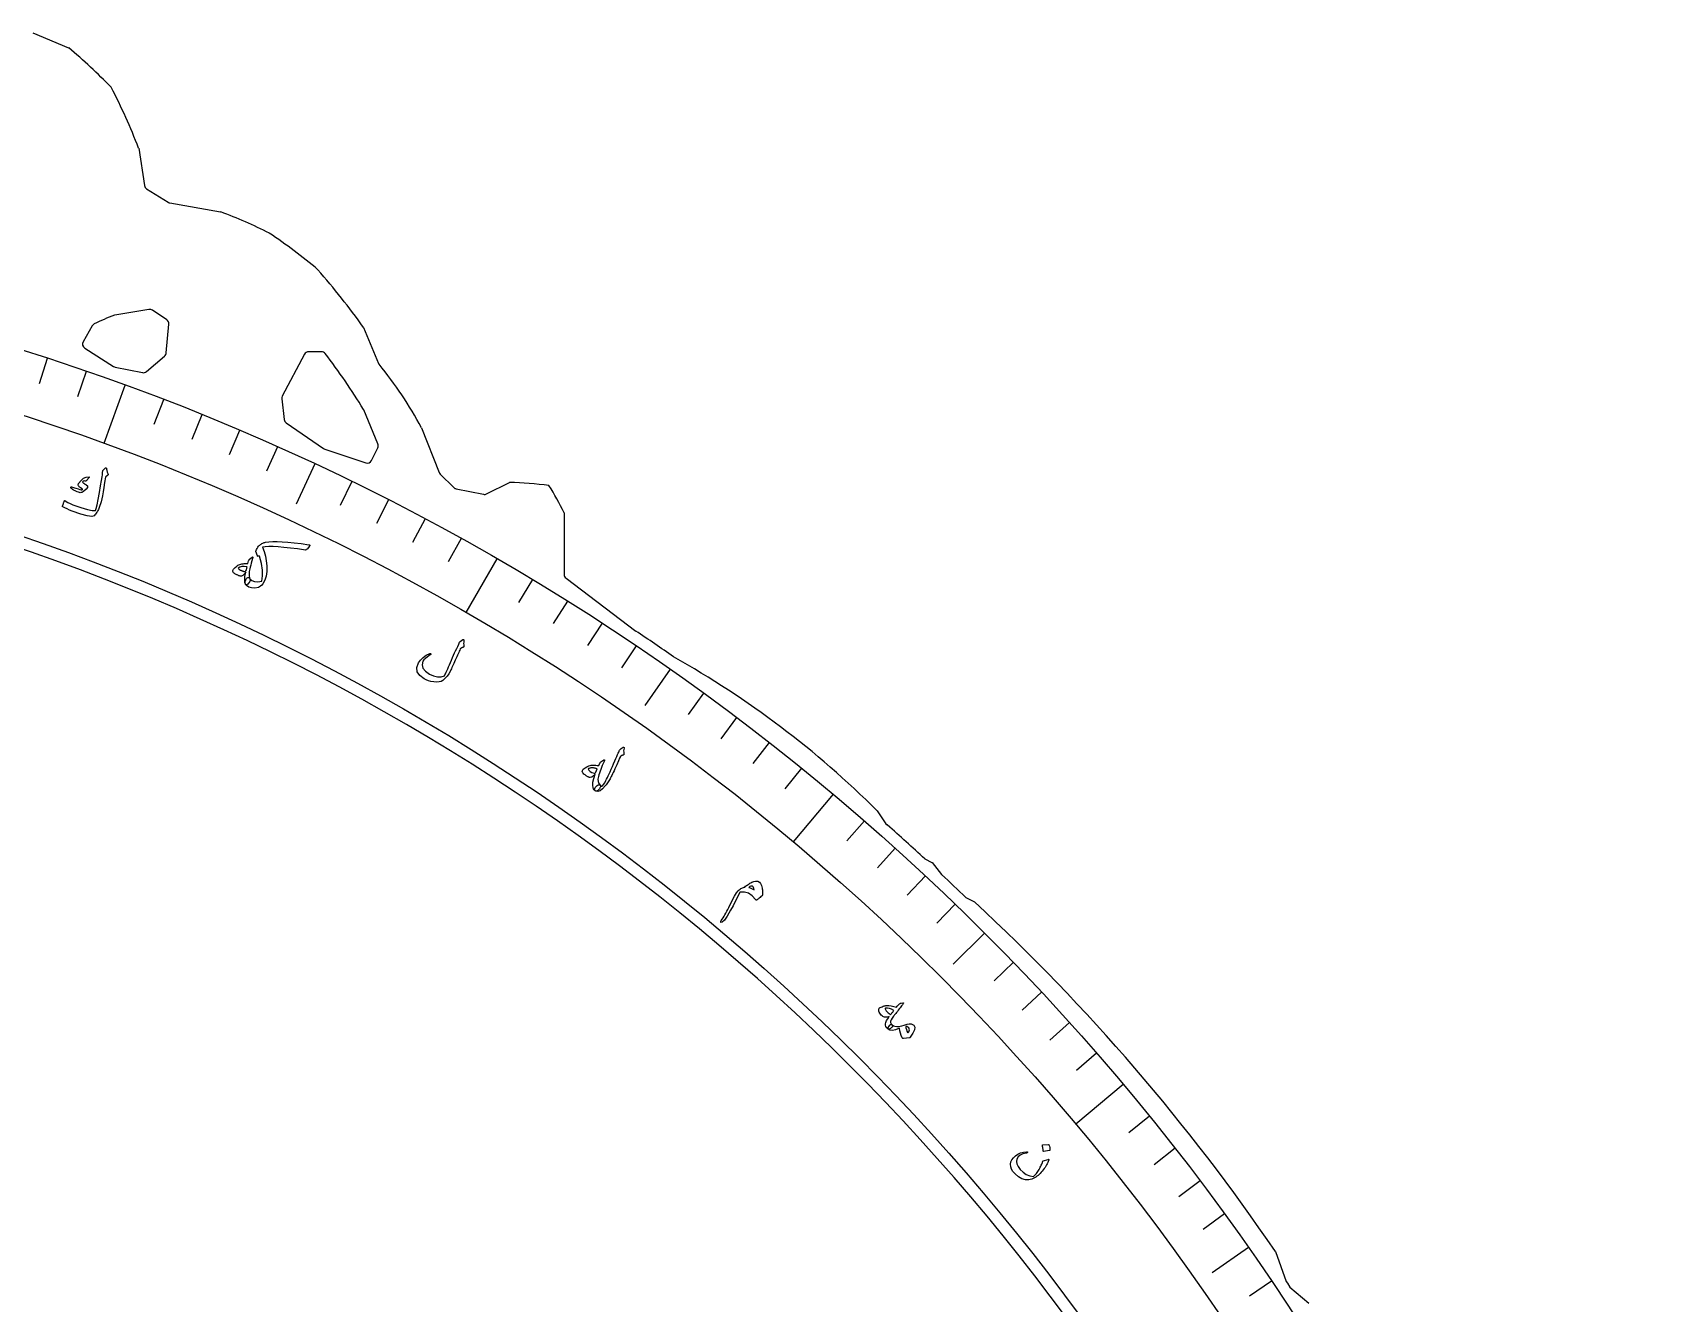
# Model space of a CAD drawing. Header units: millimetres. Extents: x -75 to 75, y -75 to 98.
# Drawn here: x 22.6 to 74.6, y 41 to 81.3 of the extents above; entities that cross this region are included whole.
import ezdxf

# ---------------------------------------------------------------- set-up
doc = ezdxf.new("R2010")
doc.units = ezdxf.units.MM
for name, color, linetype in [('CUT_INNER', 6, 'Continuous'), ('CUT_OUTER', 1, 'Continuous'), ('ENGRAVE', 7, 'Continuous'), ('ENGRAVE_FINE', 8, 'Continuous'), ('TEXT', 5, 'Continuous')]:
    doc.layers.add(name, color=color, linetype=linetype)

msp = doc.modelspace()

# ---------------------------------------------------------------- linework, layer by layer
at = {"layer": 'CUT_INNER'}
for points in [[(26.2807, 72.5205), (25.2013, 72.3405), (25.1838, 72.3365)], [(26.8433, 72.1942), (26.3886, 72.4973)], [(24.4843, 72.0051), (24.1948, 71.4987)], [(26.827, 71.1464), (26.9094, 72.0559)], [(24.2445, 71.2977), (25.1599, 70.7153)], [(26.2027, 70.5551), (26.7753, 71.0461)], [(31.2094, 71.1023), (30.5039, 69.7792)], [(31.7509, 71.1817), (31.3418, 71.1817)], [(25.211, 70.6948), (26.0756, 70.5218)], [(30.4874, 69.6901), (30.5692, 69.0329)], [(33.5376, 68.2594), (33.0884, 69.3375), (33.0818, 69.3514)], [(30.6327, 68.9281), (31.8124, 68.1114)], [(31.8503, 68.0925), (33.1511, 67.6589)], [(33.3327, 67.734), (33.5332, 68.1346)]]:
    msp.add_lwpolyline(points, dxfattribs=at)
for centre, radius, start, end in [((27.1141, 66.9348), 5.7362, 109.66488, 116.6303), ((26.3054, 72.3725), 0.15, 56.30993, 99.46835), ((24.6145, 71.9307), 0.15, 118.47723, 150.24139), ((26.7601, 72.0694), 0.15, 354.82021, 56.30993), ((24.325, 71.4243), 0.15, 150.24139, 237.53406), ((26.6776, 71.16), 0.15, 310.61704, 354.82021), ((31.3418, 71.0317), 0.15, 90, 151.93215), ((31.7509, 71.0317), 0.15, 39.94989, 90), ((15.3042, 58.4893), 20.8333, 31.4247, 37.34831), ((25.2404, 70.8418), 0.15, 237.53406, 258.69007), ((26.105, 70.6689), 0.15, 258.69007, 310.61704), ((30.6362, 69.7086), 0.15, 151.93215, 187.09758), ((30.7181, 69.0514), 0.15, 187.09758, 235.30841), ((0.0001, -0.0002), 68.6249, 92.275813, 359.648624), ((0.0006, 0.0002), 68.6244, 359.648245, 87.724729), ((33.3991, 68.2017), 0.15, 333.40523, 22.61722), ((31.8978, 68.2348), 0.15, 235.30841, 251.56505), ((33.1986, 67.8012), 0.15, 251.56505, 333.40523)]:
    msp.add_arc(centre, radius, start, end, dxfattribs=at)
at = {"layer": 'CUT_OUTER'}
for points in [[(22.6006, 81.2883), (23.7359, 80.8153), (23.7389, 80.8139)], [(25.9544, 77.6355), (25.955, 77.6322), (26.1368, 76.4509)], [(26.2055, 76.3466), (26.8928, 75.917)], [(26.9462, 75.8964), (28.5504, 75.6135), (28.5547, 75.6125)], [(33.0824, 71.9527), (33.0838, 71.9496), (33.5584, 70.8097), (33.5646, 70.7966), (33.5721, 70.7841)], [(34.9139, 68.7699), (35.4785, 67.3577)], [(35.5118, 67.3072), (35.9402, 66.8795)], [(36.0167, 66.8386), (36.8847, 66.6649)], [(36.9813, 66.6778), (37.7025, 67.0387), (37.7055, 67.0401)], [(39.4393, 66.0765), (39.4395, 66.0727), (39.4395, 64.1282)], [(39.4989, 64.0087), (41.7102, 62.3317)], [(49.3604, 56.6369), (49.3625, 56.634), (49.6345, 56.2262), (49.6812, 56.1852)], [(50.8669, 55.1135), (51.0909, 55.0016), (51.0944, 54.9996), (51.097, 54.9966), (51.4025, 54.6147)], [(52.1657, 53.8859), (52.4394, 53.749), (52.4429, 53.7471)], [(61.9791, 42.6696), (61.9806, 42.666), (62.3249, 41.7203), (62.3602, 41.6678), (62.4421, 41.5444), (63.036, 41.0351), (63.0388, 41.0324)]]:
    msp.add_lwpolyline(points, dxfattribs=at)
for centre, radius, start, end in [((10.2893, 64.9732), 20.7803, 44.59235, 49.6669), ((6.2857, 69.943), 21.1194, 21.36062, 27.09487), ((26.285, 76.4738), 0.15, 188.74874, 237.9896), ((26.9723, 76.0442), 0.15, 237.9896, 259.99801), ((23.6761, 62.3617), 14.1203, 62.95761, 69.78757), ((20.8863, 61.0498), 16.6645, 49.82429, 56.45136), ((11.0422, 56.0323), 27.1888, 35.84188, 40.75735), ((24.5788, 63.3389), 11.6752, 27.7216, 39.62052), ((35.6178, 67.4133), 0.15, 201.79115, 225.04459), ((36.0461, 66.9857), 0.15, 225.04459, 258.68149), ((36.9142, 66.8119), 0.15, 258.68149, 296.58736), ((37.2629, 53.1587), 13.8885, 82.98984, 88.17353), ((30.4548, 61.654), 10.014, 26.20759, 31.88335), ((39.5895, 64.1282), 0.15, 180, 232.82371), ((2.586, 3.7964), 70.4065, 55.061525, 56.241824), ((28.2865, 35.4586), 29.8769, 45.14149, 60.70019), ((2.324, 2.596), 71.5158, 47.252221, 48.532753), ((4.7593, 5.0083), 68.091, 45.875334, 46.763345), ((8.7541, 6.4935), 64.3554, 34.203333, 47.24477)]:
    msp.add_arc(centre, radius, start, end, dxfattribs=at)
at = {"layer": 'ENGRAVE'}
for points in [[(25.5207, 70.1175), (24.8491, 68.2724)], [(31.5347, 67.6264), (30.942, 66.3553)], [(37.3088, 64.6207), (36.327, 62.9202)], [(42.7988, 61.1231), (41.9944, 59.9742)], [(47.9632, 57.1603), (46.7011, 55.6562)], [(52.7625, 52.7625), (51.7708, 51.7708)], [(57.1603, 47.9632), (55.6562, 46.7011)], [(61.1231, 42.7988), (59.9742, 41.9944)]]:
    msp.add_lwpolyline(points, dxfattribs=at)
for radius in [74.6175, 72.654, 69.0075]:
    msp.add_circle((0, 0), radius, dxfattribs=at)
at = {"layer": 'ENGRAVE_FINE'}
for points in [[(23.0581, 70.9655), (22.798, 70.1651)], [(24.2931, 70.5522), (24.0191, 69.7566)], [(26.7405, 69.6614), (26.439, 68.8758)], [(27.9522, 69.1841), (27.637, 68.4039)], [(29.1554, 68.6858), (28.8266, 67.9112)], [(30.3497, 68.1665), (30.0074, 67.3977)], [(32.7102, 67.0658), (32.3413, 66.3094)], [(33.8756, 66.4847), (33.4936, 65.7349)], [(35.0308, 65.8833), (34.6357, 65.1403)], [(36.1753, 65.2619), (35.7673, 64.5259)], [(38.4309, 63.9597), (37.9974, 63.2384)], [(39.5413, 63.2792), (39.0953, 62.5656)], [(40.6396, 62.5795), (40.1813, 61.8738)], [(41.7256, 61.8607), (41.255, 61.1631)], [(43.8591, 60.3668), (43.3644, 59.686)], [(44.9059, 59.5922), (44.3995, 58.9201)], [(45.9391, 58.7994), (45.421, 58.1363)], [(46.9583, 57.9887), (46.4287, 57.3347)], [(48.9535, 56.3145), (48.4014, 55.6795)], [(49.9289, 55.4516), (49.3658, 54.8263)], [(50.889, 54.5718), (50.3151, 53.9564)], [(51.8337, 53.6753), (51.2491, 53.07)], [(53.6753, 51.8337), (53.07, 51.2491)], [(54.5718, 50.889), (53.9564, 50.3151)], [(55.4516, 49.9289), (54.8263, 49.3658)], [(56.3145, 48.9535), (55.6795, 48.4014)], [(57.9887, 46.9583), (57.3347, 46.4287)], [(58.7994, 45.9391), (58.1363, 45.421)], [(59.5922, 44.9059), (58.9201, 44.3995)], [(60.3668, 43.8591), (59.686, 43.3644)], [(61.8607, 41.7256), (61.1631, 41.255)]]:
    msp.add_lwpolyline(points, dxfattribs=at)
at = {"layer": 'TEXT'}
for points in [[(24.9328, 67.4819), (24.9363, 67.4567), (24.9407, 67.4324), (24.9459, 67.409), (24.9521, 67.3865), (24.9593, 67.3649), (24.9677, 67.3441), (24.9772, 67.3241), (24.9878, 67.305), (24.991, 67.2953), (24.9898, 67.2858), (24.9841, 67.2766), (24.974, 67.2676), (24.9162, 67.222), (24.9103, 67.2169), (24.9058, 67.2124), (24.9027, 67.2085), (24.9009, 67.2052), (24.8745, 67.0336), (24.8494, 66.879), (24.8257, 66.7413), (24.8035, 66.6205), (24.7826, 66.5169), (24.763, 66.4305), (24.7448, 66.3614), (24.728, 66.3095), (24.6921, 66.2132), (24.679, 66.1833), (24.6644, 66.1538), (24.6482, 66.1248), (24.6306, 66.0962), (24.6113, 66.0681), (24.5903, 66.0404), (24.5675, 66.0133), (24.543, 65.9867), (24.4667, 65.962), (24.3251, 65.9785), (24.118, 66.0356), (23.8451, 66.1328), (23.761, 66.1664), (23.684, 66.1996), (23.614, 66.2324), (23.551, 66.2648), (23.5459, 66.2696), (23.543, 66.2749), (23.5422, 66.2809), (23.5436, 66.2875), (23.5526, 66.3184), (23.5609, 66.3465), (23.5687, 66.3717), (23.5759, 66.394), (23.5826, 66.4138), (23.5888, 66.4312), (23.5946, 66.4462), (23.6, 66.4589), (23.6035, 66.4659), (23.6075, 66.469), (23.6121, 66.4684), (23.6173, 66.4639), (23.6585, 66.4335), (23.7142, 66.4021), (23.7845, 66.3696), (23.8694, 66.3359), (24.1257, 66.2432), (24.3305, 66.1821), (24.4838, 66.1531), (24.586, 66.1564), (24.6081, 66.2163), (24.6363, 66.3296), (24.6706, 66.4963), (24.7108, 66.7165), (24.7491, 66.9375), (24.7772, 67.1051), (24.7953, 67.219), (24.8035, 67.2793), (24.8053, 67.2959), (24.8069, 67.3115), (24.8084, 67.3261), (24.8098, 67.3395), (24.8111, 67.3518), (24.8121, 67.3627), (24.813, 67.3723), (24.8136, 67.3806), (24.8161, 67.3982), (24.8214, 67.414), (24.8294, 67.428), (24.8401, 67.4401), (24.9057, 67.5009), (24.9107, 67.5048), (24.9153, 67.5069), (24.9195, 67.5071), (24.9234, 67.5056), (24.9272, 67.5012), (24.93, 67.4958), (24.9319, 67.4894), (24.9328, 67.4819)], [(24.3812, 67.2193), (24.3847, 67.2174), (24.3874, 67.2148), (24.3893, 67.2113), (24.3903, 67.2071), (24.3899, 67.2037), (24.3889, 67.2003), (24.3874, 67.1968), (24.3852, 67.1933), (24.3055, 67.1039), (24.2966, 67.0952), (24.2883, 67.089), (24.2806, 67.0853), (24.2736, 67.0842), (24.2461, 67.0862), (24.2215, 67.0847), (24.1998, 67.0795), (24.181, 67.0708), (24.1757, 67.0647), (24.1767, 67.0557), (24.1839, 67.0439), (24.1975, 67.0292), (24.2072, 67.0214), (24.2174, 67.0137), (24.2281, 67.006), (24.2392, 66.9985), (24.2509, 66.9911), (24.2634, 66.9837), (24.2765, 66.9763), (24.2903, 66.9689), (24.3332, 66.9297), (24.3337, 66.8811), (24.2921, 66.823), (24.2084, 66.7554), (24.1775, 66.7374), (24.1492, 66.7249), (24.1234, 66.7179), (24.1002, 66.7164), (24.0766, 66.7198), (24.0455, 66.729), (24.0069, 66.7438), (23.9609, 66.7644), (23.9376, 66.7754), (23.9158, 66.7867), (23.8955, 66.7983), (23.8767, 66.8101), (23.8592, 66.8219), (23.843, 66.8333), (23.8281, 66.8442), (23.8143, 66.8547), (23.8067, 66.8634), (23.802, 66.8718), (23.8003, 66.8801), (23.8016, 66.8881), (23.8056, 66.8955), (23.8113, 66.8997), (23.8187, 66.9008), (23.8278, 66.8988), (23.8561, 66.8908), (23.8881, 66.8812), (23.9237, 66.87), (23.9629, 66.8573), (24.036, 66.8334), (24.0941, 66.8173), (24.1371, 66.8092), (24.1651, 66.809), (24.1691, 66.8102), (24.172, 66.8126), (24.1736, 66.8164), (24.174, 66.8214), (24.1733, 66.8248), (24.171, 66.8286), (24.1672, 66.8326), (24.1617, 66.837), (24.1092, 66.8715), (24.0876, 66.8871), (24.0702, 66.9034), (24.057, 66.9204), (24.0479, 66.9382), (24.0418, 66.9574), (24.0406, 66.9754), (24.0442, 66.9922), (24.0527, 67.0078), (24.1291, 67.1062), (24.2093, 67.1743), (24.2934, 67.212), (24.3812, 67.2193)], [(31.3452, 65.065), (31.3664, 65.059), (31.3764, 65.0482), (31.3751, 65.0327), (31.3627, 65.0124), (31.3014, 64.9395), (31.2846, 64.9213), (31.2687, 64.9086), (31.2536, 64.9013), (31.2394, 64.8995), (30.989, 64.9336), (30.7614, 64.9612), (30.5566, 64.9824), (30.3746, 64.9974), (30.2155, 65.0061), (30.0794, 65.0083), (29.9663, 65.0042), (29.8762, 64.9938), (29.931, 64.853), (29.9725, 64.7068), (30.0005, 64.555), (30.0152, 64.3978), (30.0139, 64.2231), (29.9923, 64.0704), (29.9509, 63.9399), (29.8897, 63.8313), (29.8532, 63.7867), (29.8181, 63.7525), (29.7845, 63.7286), (29.7522, 63.715), (29.6355, 63.6953), (29.5332, 63.6989), (29.4452, 63.7258), (29.3714, 63.776), (29.3453, 63.8096), (29.3332, 63.8501), (29.3352, 63.8974), (29.3511, 63.9515), (29.3701, 63.9919), (29.3906, 64.0188), (29.4128, 64.0323), (29.4365, 64.0323), (29.4462, 64.0273), (29.4571, 64.0183), (29.4693, 64.0051), (29.4828, 63.9879), (29.5441, 63.9293), (29.6263, 63.8973), (29.7295, 63.8919), (29.8539, 63.9129), (29.8794, 64.0759), (29.8764, 64.2617), (29.8446, 64.4702), (29.7837, 64.7015), (29.781, 64.7061), (29.7771, 64.7086), (29.7719, 64.7091), (29.7655, 64.7076), (29.7365, 64.7001), (29.73, 64.6989), (29.7245, 64.7005), (29.7199, 64.7047), (29.7163, 64.7117), (29.6712, 64.857), (29.6726, 64.8658), (29.6801, 64.8841), (29.6936, 64.9116), (29.7131, 64.9485), (29.7352, 64.9872), (29.7554, 65.018), (29.7738, 65.041), (29.7904, 65.0562), (29.815, 65.0739), (29.8393, 65.0897), (29.8632, 65.1037), (29.8867, 65.1159), (29.9098, 65.1263), (29.9327, 65.1352), (29.9552, 65.1424), (29.9775, 65.148), (30.0797, 65.1622), (30.2015, 65.1696), (30.343, 65.1702), (30.5041, 65.1637), (30.6849, 65.1502), (30.8854, 65.1293), (31.1055, 65.101), (31.3452, 65.065)], [(29.4828, 63.9879), (29.4911, 63.9612), (29.4881, 63.9307), (29.4738, 63.8964), (29.4484, 63.8583), (29.4134, 63.8186), (29.3851, 63.7957), (29.3634, 63.7896), (29.3483, 63.8005), (29.3224, 63.8673), (29.3143, 63.9551), (29.324, 64.0639), (29.3516, 64.1936), (29.2992, 64.1339), (29.2534, 64.0931), (29.2142, 64.0712), (29.1817, 64.0682), (29.1667, 64.072), (29.151, 64.077), (29.1345, 64.0832), (29.1173, 64.0906), (29.0994, 64.0989), (29.0807, 64.1078), (29.0613, 64.1173), (29.0411, 64.1274), (29.0065, 64.1473), (28.9801, 64.1648), (28.9618, 64.1801), (28.9516, 64.1932), (28.9427, 64.2224), (28.9408, 64.2481), (28.946, 64.2704), (28.9582, 64.2892), (29.0154, 64.3442), (29.0627, 64.3859), (29.0999, 64.4142), (29.1271, 64.4293), (29.1595, 64.4405), (29.1928, 64.4502), (29.2269, 64.4583), (29.262, 64.4649), (29.2982, 64.4699), (29.3359, 64.4733), (29.3751, 64.4752), (29.4158, 64.4756), (29.4402, 64.5544), (29.4453, 64.5706), (29.4515, 64.5843), (29.4589, 64.5955), (29.4675, 64.6041), (29.547, 64.6716), (29.5602, 64.6784), (29.5679, 64.6742), (29.5699, 64.659), (29.5663, 64.6328), (29.5441, 64.5544), (29.5241, 64.4823), (29.5064, 64.4165), (29.491, 64.357), (29.4782, 64.3038), (29.4682, 64.257), (29.4612, 64.2164), (29.457, 64.1822), (29.4545, 64.1235), (29.458, 64.0715), (29.4674, 64.0263), (29.4828, 63.9879)], [(29.3924, 64.3686), (29.3024, 64.3765), (29.2251, 64.3722), (29.1605, 64.3557), (29.1086, 64.3271), (29.1187, 64.3111), (29.1337, 64.295), (29.1536, 64.2791), (29.1785, 64.2632), (29.1935, 64.2556), (29.2089, 64.2485), (29.2247, 64.242), (29.2409, 64.236), (29.2576, 64.2308), (29.2749, 64.2266), (29.2927, 64.2234), (29.3113, 64.2212), (29.3354, 64.2249), (29.3551, 64.2416), (29.3704, 64.2712), (29.3812, 64.3138), (29.3845, 64.3342), (29.3874, 64.3502), (29.3901, 64.3616), (29.3924, 64.3686)], [(36.2283, 62.0605), (36.2348, 62.0642), (36.2412, 62.0657), (36.2477, 62.0651), (36.2541, 62.0624), (36.2595, 62.0579), (36.2628, 62.0519), (36.2639, 62.0444), (36.263, 62.0354), (36.2558, 61.9838), (36.2531, 61.9373), (36.2548, 61.8957), (36.261, 61.8591), (36.2619, 61.8467), (36.2577, 61.8355), (36.2483, 61.8256), (36.2337, 61.8168), (36.2256, 61.8132), (36.2178, 61.8096), (36.2105, 61.8062), (36.2034, 61.8029), (36.1968, 61.7998), (36.1907, 61.797), (36.1851, 61.7945), (36.18, 61.7923), (36.1711, 61.7881), (36.1627, 61.7818), (36.155, 61.7732), (36.1478, 61.7626), (36.1317, 61.73), (36.1146, 61.6942), (36.0965, 61.6552), (36.0774, 61.613), (36.0573, 61.5676), (36.0359, 61.5191), (36.0134, 61.4675), (35.9896, 61.4128), (35.9666, 61.3578), (35.9446, 61.3063), (35.9236, 61.2584), (35.9036, 61.214), (35.8846, 61.1729), (35.8667, 61.135), (35.8499, 61.1003), (35.8342, 61.0687), (35.7838, 60.9774), (35.7265, 60.8965), (35.6623, 60.8261), (35.5912, 60.7661), (35.5392, 60.7369), (35.475, 60.7193), (35.3986, 60.7134), (35.31, 60.719), (35.2192, 60.7337), (35.1377, 60.754), (35.0656, 60.7801), (35.0028, 60.8119), (34.8623, 60.9206), (34.786, 61.0412), (34.7739, 61.1739), (34.8262, 61.3188), (34.89, 61.4127), (34.9705, 61.4943), (35.0677, 61.5637), (35.1817, 61.6208), (35.1895, 61.6235), (35.1963, 61.624), (35.2021, 61.6223), (35.207, 61.6184), (35.2115, 61.613), (35.2142, 61.6077), (35.2152, 61.6025), (35.2144, 61.5973), (35.2119, 61.5904), (35.2083, 61.5845), (35.2034, 61.5796), (35.1972, 61.5758), (35.1088, 61.5183), (35.0404, 61.4654), (34.9919, 61.4171), (34.9633, 61.3735), (34.9382, 61.2588), (34.9648, 61.1535), (35.0433, 61.0573), (35.1734, 60.9702), (35.303, 60.913), (35.4245, 60.8835), (35.5378, 60.882), (35.643, 60.9084), (35.6601, 60.9408), (35.6793, 60.9792), (35.7006, 61.0235), (35.7239, 61.0737), (35.7493, 61.13), (35.7767, 61.1926), (35.8061, 61.2614), (35.8374, 61.3366), (35.8705, 61.4136), (35.9034, 61.4893), (35.9361, 61.5636), (35.9685, 61.6365), (36.0009, 61.708), (36.0332, 61.7779), (36.0656, 61.8463), (36.0979, 61.9131), (36.1265, 61.979), (36.1309, 61.9859), (36.1358, 61.9918), (36.1411, 61.9969), (36.1468, 62.0012)], [(41.2954, 58.6439), (41.3044, 58.6499), (41.3128, 58.6528), (41.3206, 58.6526), (41.3279, 58.6493), (41.3329, 58.6442), (41.336, 58.6378), (41.3371, 58.6298), (41.3361, 58.6204), (41.327, 58.5747), (41.3238, 58.5309), (41.3264, 58.489), (41.335, 58.4491), (41.3359, 58.4335), (41.3314, 58.4202), (41.3213, 58.4092), (41.3057, 58.4004), (41.2965, 58.3967), (41.2871, 58.393), (41.2777, 58.3894), (41.2681, 58.3859), (41.2586, 58.3824), (41.2492, 58.3788), (41.2398, 58.3751), (41.2306, 58.3713), (41.2198, 58.3541), (41.1952, 58.302), (41.1566, 58.2151), (41.1041, 58.0934), (41.0753, 58.0265), (41.0479, 57.9639), (41.022, 57.9056), (40.9974, 57.8516), (40.9742, 57.802), (40.9524, 57.7572), (40.9319, 57.717), (40.9128, 57.6814), (40.8941, 57.6484), (40.8747, 57.6159), (40.8547, 57.5838), (40.834, 57.5522), (40.8126, 57.5209), (40.7904, 57.4898), (40.7674, 57.459), (40.7437, 57.4285), (40.6568, 57.3311), (40.5782, 57.27), (40.5079, 57.2451), (40.4457, 57.2565), (40.4221, 57.2722), (40.4083, 57.2919), (40.4043, 57.3156), (40.4101, 57.3432), (40.423, 57.3715), (40.4403, 57.397), (40.4621, 57.4197), (40.4882, 57.4396), (40.5158, 57.4556), (40.5393, 57.4632), (40.5589, 57.4624), (40.5744, 57.4532), (40.5852, 57.4444), (40.5949, 57.4365), (40.6034, 57.4296), (40.6109, 57.4235), (40.6176, 57.4186), (40.6237, 57.4149), (40.6291, 57.4124), (40.6341, 57.411), (40.6597, 57.4311), (40.6897, 57.468), (40.724, 57.5218), (40.7625, 57.5925), (40.7841, 57.6355), (40.8082, 57.6852), (40.8347, 57.7416), (40.8638, 57.8048), (40.8956, 57.8747), (40.9302, 57.9515), (40.9676, 58.0351), (41.0078, 58.1255), (41.047, 58.214), (41.0812, 58.2919), (41.1105, 58.3592), (41.1348, 58.4158), (41.1543, 58.4617), (41.1691, 58.4968), (41.1793, 58.5211), (41.1847, 58.5346), (41.1931, 58.5513), (41.2045, 58.5674), (41.2192, 58.5829), (41.237, 58.5978), (41.2468, 58.6047), (41.2558, 58.6112), (41.2642, 58.6174), (41.2718, 58.6233), (41.2788, 58.6289), (41.285, 58.6342), (41.2906, 58.6392), (41.2954, 58.6439)], [(40.523, 57.7178), (40.5085, 57.6348), (40.5125, 57.5629), (40.5351, 57.502), (40.5761, 57.452), (40.5869, 57.4377), (40.591, 57.4197), (40.5883, 57.3981), (40.579, 57.3729), (40.5725, 57.3606), (40.5655, 57.3484), (40.5579, 57.3363), (40.5497, 57.3243), (40.5408, 57.3126), (40.531, 57.3015), (40.5204, 57.291), (40.509, 57.2811), (40.4887, 57.266), (40.4711, 57.2565), (40.4564, 57.2528), (40.4445, 57.2548), (40.4161, 57.2748), (40.3924, 57.2992), (40.3734, 57.328), (40.3591, 57.3612), (40.3457, 57.4458), (40.3526, 57.5458), (40.3797, 57.6614), (40.4272, 57.7926), (40.3648, 57.7389), (40.3119, 57.7043), (40.2684, 57.6885), (40.2344, 57.6918), (40.2196, 57.6986), (40.2043, 57.7064), (40.1885, 57.7152), (40.1723, 57.7249), (40.1555, 57.7356), (40.1381, 57.7474), (40.12, 57.7603), (40.1012, 57.7743), (40.0674, 57.8012), (40.0428, 57.8237), (40.0271, 57.8419), (40.0205, 57.8557), (40.0152, 57.8865), (40.0174, 57.9127), (40.0269, 57.9345), (40.0438, 57.9518), (40.1079, 57.998), (40.1598, 58.0323), (40.1993, 58.0547), (40.2265, 58.0652), (40.2584, 58.0721), (40.2922, 58.0771), (40.3278, 58.0801), (40.3653, 58.0812), (40.4046, 58.0803), (40.4459, 58.0775), (40.4889, 58.0728), (40.5339, 58.066), (40.5715, 58.1421), (40.5765, 58.1509), (40.5811, 58.159), (40.5854, 58.1664), (40.5894, 58.1731), (40.5932, 58.1789), (40.5971, 58.1837), (40.6011, 58.1875), (40.6052, 58.1902), (40.6961, 58.2469), (40.7107, 58.2528), (40.7176, 58.2473), (40.7169, 58.2305), (40.7087, 58.2023), (40.6773, 58.1363), (40.6484, 58.0717), (40.622, 58.0086), (40.598, 57.947), (40.5762, 57.887), (40.5564, 57.8288), (40.5387, 57.7724), (40.523, 57.7178)], [(40.4886, 57.9646), (40.4738, 57.9695), (40.4583, 57.9743), (40.442, 57.9789), (40.425, 57.9834), (40.4072, 57.9874), (40.3884, 57.9904), (40.3686, 57.9925), (40.3479, 57.9937), (40.3275, 57.9946), (40.3075, 57.9943), (40.2879, 57.9928), (40.2687, 57.99), (40.2501, 57.9858), (40.232, 57.9803), (40.2147, 57.9734), (40.1979, 57.965), (40.2248, 57.9201), (40.2655, 57.8817), (40.32, 57.85), (40.3884, 57.8248), (40.4019, 57.8248), (40.4156, 57.8308), (40.4296, 57.8426), (40.4439, 57.8603)], [(45.1621, 54.2195), (45.1879, 54.2416), (45.2143, 54.263), (45.2414, 54.2837), (45.2691, 54.3037), (45.2975, 54.3227), (45.3265, 54.3402), (45.3562, 54.3563), (45.3867, 54.3709), (45.4462, 54.3938), (45.4986, 54.4065), (45.544, 54.4091), (45.5823, 54.4015), (45.628, 54.3749), (45.6651, 54.3299), (45.6936, 54.2664), (45.7133, 54.1844), (45.7172, 54.1602), (45.7204, 54.1359), (45.7229, 54.1115), (45.7246, 54.087), (45.7256, 54.0624), (45.7261, 54.0376), (45.7261, 54.0126), (45.7255, 53.9873), (45.7243, 53.9734), (45.7214, 53.9613), (45.7165, 53.9511), (45.7099, 53.9429), (45.6768, 53.9148), (45.6471, 53.8899), (45.6208, 53.8681), (45.5978, 53.8495), (45.5786, 53.8342), (45.5634, 53.8226), (45.5523, 53.8146), (45.5453, 53.8101), (45.5343, 53.8067), (45.5243, 53.8072), (45.5153, 53.8118), (45.5073, 53.8203), (45.3982, 53.9421), (45.2818, 54.0225), (45.1583, 54.0612), (45.0279, 54.0583), (45.0158, 54.0547), (45.006, 54.0492), (44.9984, 54.0419), (44.993, 54.0328), (44.9307, 53.9007), (44.8635, 53.7652), (44.7912, 53.6264), (44.7139, 53.4843), (44.6045, 53.2976), (44.5172, 53.1703), (44.452, 53.1025), (44.409, 53.094), (44.4021, 53.1031), (44.4017, 53.1165), (44.4078, 53.1339), (44.4204, 53.1556), (44.4495, 53.1982), (44.4785, 53.2436), (44.5075, 53.2918), (44.5365, 53.3428), (44.5655, 53.3963), (44.5947, 53.452), (44.6241, 53.51), (44.6536, 53.5702), (44.7525, 53.7722), (44.836, 53.928), (44.9042, 54.0375), (44.9572, 54.1007), (44.9863, 54.1264), (45.0146, 54.1489), (45.042, 54.1681), (45.0686, 54.1841), (45.0941, 54.197), (45.1182, 54.2073), (45.1409, 54.2148), (45.1621, 54.2195)], [(45.2955, 54.2093), (45.3155, 54.2031), (45.3359, 54.1956), (45.3568, 54.187), (45.378, 54.1772), (45.3994, 54.1663), (45.4211, 54.1544), (45.4429, 54.1415), (45.4649, 54.1275), (45.4549, 54.1721), (45.4424, 54.206), (45.4275, 54.2292), (45.4102, 54.2419), (45.3827, 54.2486), (45.3544, 54.2455), (45.3253, 54.2324), (45.2955, 54.2093)], [(50.1693, 50.5519), (50.1874, 50.5525), (50.1954, 50.5467), (50.1935, 50.5346), (50.1815, 50.5162), (50.1734, 50.5059), (50.1623, 50.4916), (50.1483, 50.4732), (50.1313, 50.4507), (50.1111, 50.424), (50.0874, 50.393), (50.0602, 50.3578), (50.0295, 50.3183), (49.9993, 50.2795), (49.9722, 50.2447), (49.9483, 50.214), (49.9275, 50.1875), (49.91, 50.1651), (49.8958, 50.147), (49.8848, 50.1331), (49.8773, 50.1236), (49.831, 50.0618), (49.8, 50.0088), (49.7844, 49.9646), (49.7841, 49.9291), (49.7896, 49.9098), (49.8001, 49.8903), (49.8155, 49.8706), (49.8359, 49.8507), (49.8459, 49.8369), (49.8492, 49.8219), (49.8459, 49.8058), (49.8358, 49.7885), (49.8207, 49.7708), (49.8036, 49.7548), (49.7844, 49.7404), (49.7632, 49.7277), (49.7433, 49.7187), (49.7265, 49.714), (49.7129, 49.7135), (49.7025, 49.7172), (49.6642, 49.7562), (49.6379, 49.7965), (49.6236, 49.8381), (49.6213, 49.8811), (49.6321, 49.9301), (49.6556, 49.9853), (49.6919, 50.0466), (49.7409, 50.1142), (49.6845, 50.0994), (49.6354, 50.0926), (49.5934, 50.0937), (49.5587, 50.1028), (49.5362, 50.116), (49.5134, 50.135), (49.4901, 50.16), (49.4664, 50.1909), (49.4439, 50.226), (49.4271, 50.2576), (49.4161, 50.2857), (49.4108, 50.3104), (49.4107, 50.3345), (49.4153, 50.3552), (49.4245, 50.3725), (49.4383, 50.3862), (49.4589, 50.4002), (49.4837, 50.4137), (49.5128, 50.4267), (49.5461, 50.4392), (49.5808, 50.4505), (49.6094, 50.4586), (49.6319, 50.4635), (49.6483, 50.4652), (49.7262, 50.4613), (49.8058, 50.4513), (49.8869, 50.4354), (49.9695, 50.4133), (49.9959, 50.4438), (50.0189, 50.4699), (50.0387, 50.4915), (50.0551, 50.5086), (50.0699, 50.522), (50.085, 50.5321), (50.1003, 50.5391), (50.1158, 50.5429)], [(49.8899, 50.3121), (49.8174, 50.3472), (49.7488, 50.3698), (49.6843, 50.3798), (49.6238, 50.3775), (49.6176, 50.3751), (49.6138, 50.3711), (49.6125, 50.3654), (49.6135, 50.3581), (49.6225, 50.3361), (49.6344, 50.3143), (49.6492, 50.2929), (49.6668, 50.2717), (49.6872, 50.2509), (49.7106, 50.2303), (49.7367, 50.21), (49.7658, 50.1899), (49.7708, 50.1874), (49.7769, 50.1855), (49.7842, 50.1844), (49.7925, 50.1841), (49.8037, 50.1972), (49.8152, 50.2111), (49.827, 50.2258), (49.839, 50.2414), (49.8513, 50.2578), (49.8639, 50.2751), (49.8767, 50.2932), (49.8899, 50.3121)], [(50.5199, 49.8409), (50.5495, 49.7775), (50.5409, 49.6925), (50.4939, 49.5858), (50.4087, 49.4574), (50.4017, 49.449), (50.3944, 49.4427), (50.3868, 49.4387), (50.3788, 49.4369), (50.1949, 49.4175), (50.1831, 49.4171), (50.1727, 49.4199), (50.1639, 49.426), (50.1566, 49.4355), (50.1208, 49.5099), (50.0934, 49.5861), (50.0744, 49.6641), (50.0638, 49.744), (49.9422, 49.6958), (49.8414, 49.6753), (49.7615, 49.6824), (49.7025, 49.7172), (49.6992, 49.7244), (49.6996, 49.7357), (49.7037, 49.7511), (49.7115, 49.7705), (49.7362, 49.8132), (49.76, 49.8435), (49.7829, 49.8615), (49.8049, 49.867), (49.8129, 49.8654), (49.8208, 49.8622), (49.8285, 49.8573), (49.8359, 49.8507), (49.8753, 49.8228), (49.924, 49.8056), (49.982, 49.7991), (50.0492, 49.8033), (50.0838, 49.8102), (50.1386, 49.8235), (50.2137, 49.8431), (50.309, 49.8691), (50.3763, 49.8821), (50.4339, 49.8817), (50.4817, 49.8679), (50.5199, 49.8409)], [(50.2672, 49.804), (50.2716, 49.753), (50.2838, 49.7023), (50.3037, 49.6519), (50.3313, 49.6019), (50.3586, 49.633), (50.3748, 49.6646), (50.3798, 49.6966), (50.3737, 49.7292), (50.3583, 49.7584), (50.3354, 49.7806), (50.305, 49.7958), (50.2672, 49.804)], [(54.7984, 45.5617), (54.7825, 45.5255), (54.765, 45.4886), (54.746, 45.4512), (54.7254, 45.4132), (54.7029, 45.3747), (54.6781, 45.3356), (54.6509, 45.296), (54.6215, 45.2559), (54.5911, 45.2172), (54.5596, 45.1807), (54.5268, 45.1462), (54.4927, 45.1138), (54.4574, 45.0833), (54.4207, 45.0548), (54.3826, 45.0282), (54.3431, 45.0035), (54.2992, 44.9804), (54.2558, 44.9624), (54.213, 44.9496), (54.1706, 44.942), (54.059, 44.9428), (53.9485, 44.9737), (53.839, 45.0347), (53.7303, 45.1258), (53.6634, 45.2015), (53.6166, 45.2778), (53.5901, 45.3549), (53.5837, 45.4328), (53.5974, 45.5071), (53.6281, 45.5766), (53.6761, 45.6412), (53.7413, 45.7009), (53.8203, 45.7525), (53.9053, 45.7915), (53.9961, 45.8178), (54.0928, 45.8314), (54.1054, 45.8312), (54.1146, 45.8284), (54.1204, 45.8232), (54.1228, 45.8154), (54.1223, 45.8059), (54.1166, 45.7985), (54.1056, 45.7931), (54.0894, 45.79), (53.9765, 45.7624), (53.8884, 45.7214), (53.825, 45.667), (53.7864, 45.5992), (53.7731, 45.5241), (53.7855, 45.4444), (53.8236, 45.3602), (53.8874, 45.2714), (53.982, 45.1788), (54.0839, 45.111), (54.1933, 45.068), (54.3102, 45.0497), (54.3135, 45.05), (54.3175, 45.0516), (54.3221, 45.0544), (54.3274, 45.0585), (54.366, 45.0944), (54.406, 45.142), (54.4474, 45.2015), (54.4903, 45.2728), (54.5108, 45.31), (54.5295, 45.345), (54.5464, 45.3779), (54.5615, 45.4086), (54.5747, 45.4372), (54.5856, 45.4636), (54.5945, 45.488), (54.6011, 45.5102), (54.605, 45.5213), (54.61, 45.5299), (54.616, 45.5359), (54.6231, 45.5395), (54.7829, 45.5901), (54.7937, 45.5913), (54.7999, 45.587), (54.8014, 45.5771), (54.7984, 45.5617)], [(54.7883, 46.0643), (54.792, 46.064), (54.7956, 46.0621), (54.7991, 46.0588), (54.8024, 46.054), (54.8163, 46.0118), (54.8259, 45.969), (54.831, 45.9257), (54.8318, 45.8819), (54.8307, 45.8767), (54.8284, 45.8729), (54.8249, 45.8705), (54.8203, 45.8695), (54.6341, 45.8435), (54.6288, 45.8439), (54.6251, 45.8469), (54.6228, 45.8526), (54.6221, 45.861), (54.6215, 45.8683), (54.6203, 45.8795), (54.6185, 45.8947), (54.616, 45.9139), (54.6128, 45.9373), (54.6086, 45.9651), (54.6034, 45.9973), (54.5973, 46.0339), (54.597, 46.0391), (54.598, 46.0428), (54.6004, 46.0448), (54.6042, 46.0452)]]:
    msp.add_lwpolyline(points, close=True, dxfattribs=at)

doc.saveas('drawing.dxf')
